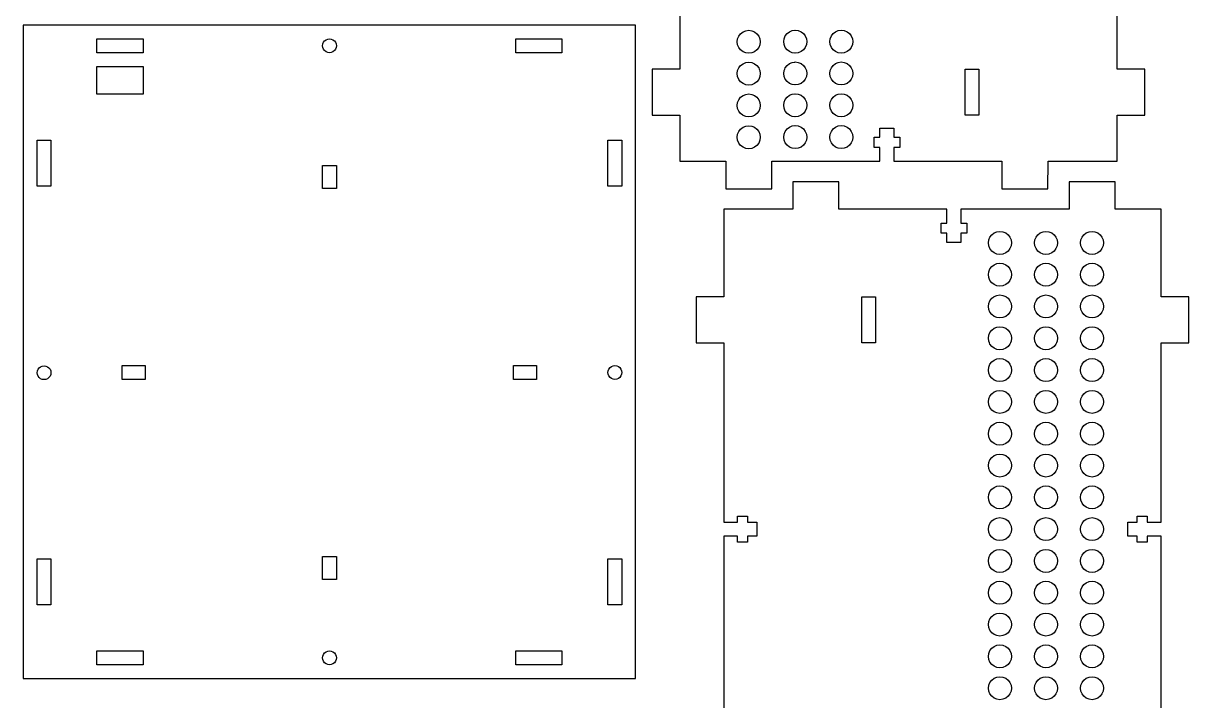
# Model space of a CAD drawing. Extents: x 8 to 225, y 8 to 410.
# Drawn here: x 9 to 211.5, y 206 to 323.7 of the extents above; entities that cross this region are included whole.
import ezdxf

# ---------------------------------------------------------------- set-up
doc = ezdxf.new("R2010")
doc.units = 0
doc.layers.get('0').update_dxf_attribs({"linetype": 'CONTINUOUS'})

msp = doc.modelspace()

# ---------------------------------------------------------------- linework, layer by layer
at = {"color": 5}
for points in [[(123.029114, 346.954169), (123.029114, 315.754169), (118.229114, 315.754169), (118.229114, 307.754169), (123.029114, 307.754169), (123.029114, 299.754169), (131.029114, 299.754169), (131.029114, 294.954169), (139.029114, 294.954169), (139.029114, 299.754169), (157.829114, 299.754169), (157.829114, 302.154169), (156.789114, 302.154169), (156.789114, 303.914169), (157.829114, 303.914169), (157.829114, 305.514169), (160.229114, 305.514169), (160.229114, 303.914169), (161.269114, 303.914169), (161.269114, 302.154169), (160.229114, 302.154169), (160.229114, 299.754169), (172.629114, 299.754169), (175.029114, 299.754169), (179.022254, 299.754169), (179.022254, 294.954169), (187.022254, 294.954169), (187.029114, 299.754169), (199.029114, 299.754169), (199.029114, 307.754169), (203.829114, 307.754169)], [(203.829114, 307.754169), (203.829114, 315.754169), (199.029114, 315.754169), (199.029114, 346.914169)], [(115.362229, 323.416534), (8.962229, 323.416534), (8.962229, 209.816534), (115.362229, 209.816534), (115.362229, 323.416534)], [(134.510245, 322.435814), (135.027828, 322.503955), (135.54541, 322.435814), (136.027721, 322.236034), (136.44189, 321.918231), (136.759693, 321.504062), (136.959472, 321.021752), (137.027613, 320.504169), (136.959472, 319.986587), (136.759693, 319.504276), (136.44189, 319.090107), (136.027721, 318.772304), (135.54541, 318.572525), (135.027828, 318.504384), (134.510245, 318.572525), (134.027935, 318.772304), (133.613766, 319.090107), (133.295963, 319.504276), (133.096183, 319.986587), (133.028042, 320.504169), (133.096183, 321.021752), (133.295963, 321.504062), (133.613766, 321.918231), (134.027935, 322.236034), (134.510245, 322.435814)], [(142.589126, 322.464788), (143.027399, 322.522488), (143.106708, 322.53293), (143.624291, 322.464788), (144.106601, 322.265009), (144.52077, 321.947206), (144.838573, 321.533037), (145.038353, 321.050726), (145.106494, 320.533144), (145.038353, 320.015561), (144.838573, 319.533251), (144.52077, 319.119082), (144.106601, 318.801279), (143.624291, 318.601499), (143.106708, 318.533358), (143.027399, 318.5438), (142.589126, 318.601499), (142.106815, 318.801279), (141.692646, 319.119082), (141.374843, 319.533251), (141.175064, 320.015561), (141.106923, 320.533144), (141.175064, 321.050726), (141.374843, 321.533037), (141.692646, 321.947206), (142.106815, 322.265009), (142.589126, 322.464788)], [(153.037495, 321.050726), (153.105636, 320.533144), (153.037495, 320.015561), (152.837716, 319.533251), (152.519913, 319.119082), (152.105743, 318.801279), (151.623433, 318.601499), (151.105851, 318.533358), (150.588268, 318.601499), (150.105958, 318.801279), (149.691789, 319.119082), (149.373985, 319.533251), (149.174206, 320.015561), (149.106065, 320.533144), (149.174206, 321.050726), (149.373985, 321.533037), (149.691789, 321.947206), (150.105958, 322.265009), (150.588268, 322.464788), (151.105851, 322.53293), (151.623433, 322.464788), (152.105743, 322.265009), (152.519913, 321.947206), (152.837716, 321.533037), (153.037495, 321.050726)], [(21.762229, 321.016534), (29.762229, 321.016534), (29.762229, 318.616534), (21.762229, 318.616534), (21.762229, 321.016534)], [(63.32134, 320.127117), (63.362229, 319.816534), (63.32134, 319.505952), (63.201459, 319.216534), (63.010757, 318.968006), (62.762229, 318.777304), (62.472812, 318.657423), (62.162229, 318.616534), (61.851646, 318.657423), (61.562229, 318.777304), (61.313701, 318.968006), (61.122998, 319.216534), (61.003118, 319.505952), (60.962229, 319.816534), (61.003118, 320.127117), (61.122998, 320.416534), (61.313701, 320.665063), (61.562229, 320.855765), (61.851646, 320.975645), (62.162229, 321.016534), (62.472812, 320.975645), (62.762229, 320.855765), (63.010757, 320.665063), (63.201459, 320.416534), (63.32134, 320.127117)], [(94.562229, 321.016534), (102.562229, 321.016534), (102.562229, 318.616534), (94.562229, 318.616534), (94.562229, 321.016534)], [(29.762229, 316.216534), (29.762229, 311.416534), (21.762229, 311.416534), (21.762229, 316.216534), (29.762229, 316.216534)], [(134.510245, 316.905814), (135.027828, 316.973955), (135.54541, 316.905814), (136.027721, 316.706034), (136.44189, 316.388231), (136.759693, 315.974062), (136.850775, 315.754169), (136.959472, 315.491752), (137.027613, 314.974169), (136.959472, 314.456587), (136.759693, 313.974276), (136.44189, 313.560107), (136.027721, 313.242304), (135.54541, 313.042525), (135.027828, 312.974384), (134.510245, 313.042525), (134.027935, 313.242304), (133.613766, 313.560107), (133.295963, 313.974276), (133.096183, 314.456587), (133.028042, 314.974169), (133.096183, 315.491752), (133.20488, 315.754169), (133.295963, 315.974062), (133.613766, 316.388231), (134.027935, 316.706034), (134.510245, 316.905814)], [(142.589126, 316.934788), (143.027399, 316.992488), (143.106708, 317.00293), (143.624291, 316.934788), (144.106601, 316.735009), (144.52077, 316.417206), (144.838573, 316.003037), (144.941658, 315.754169), (145.038353, 315.520726), (145.106494, 315.003144), (145.038353, 314.485561), (144.838573, 314.003251), (144.52077, 313.589082), (144.106601, 313.271279), (143.624291, 313.071499), (143.106708, 313.003358), (143.027399, 313.0138), (142.589126, 313.071499), (142.106815, 313.271279), (141.692646, 313.589082), (141.374843, 314.003251), (141.175064, 314.485561), (141.106923, 315.003144), (141.175064, 315.520726), (141.271759, 315.754169), (141.374843, 316.003037), (141.692646, 316.417206), (142.106815, 316.735009), (142.589126, 316.934788)], [(149.174206, 315.520726), (149.270901, 315.754169), (149.373985, 316.003037), (149.691789, 316.417206), (150.105958, 316.735009), (150.588268, 316.934788), (151.105851, 317.00293), (151.623433, 316.934788), (152.105743, 316.735009), (152.519913, 316.417206), (152.837716, 316.003037), (152.9408, 315.754169), (153.037495, 315.520726), (153.105636, 315.003144), (153.037495, 314.485561), (152.837716, 314.003251), (152.519913, 313.589082), (152.105743, 313.271279), (151.623433, 313.071499), (151.105851, 313.003358), (150.588268, 313.071499), (150.105958, 313.271279), (149.691789, 313.589082), (149.373985, 314.003251), (149.174206, 314.485561), (149.106065, 315.003144), (149.174206, 315.520726)], [(172.629114, 315.754169), (175.029114, 315.754169), (175.029114, 307.754169), (172.629114, 307.754169), (172.629114, 315.754169)], [(134.510245, 311.375814), (135.027828, 311.443955), (135.54541, 311.375814), (136.027721, 311.176034), (136.44189, 310.858231), (136.759693, 310.444062), (136.959472, 309.961752), (137.027613, 309.444169), (136.959472, 308.926587), (136.759693, 308.444276), (136.44189, 308.030107), (136.08228, 307.754169), (136.027721, 307.712304), (135.54541, 307.512525), (135.027828, 307.444384), (134.510245, 307.512525), (134.027935, 307.712304), (133.973375, 307.754169), (133.613766, 308.030107), (133.295963, 308.444276), (133.096183, 308.926587), (133.028042, 309.444169), (133.096183, 309.961752), (133.295963, 310.444062), (133.613766, 310.858231), (134.027935, 311.176034), (134.510245, 311.375814)], [(142.589126, 311.404788), (143.027399, 311.462488), (143.106708, 311.47293), (143.624291, 311.404788), (144.106601, 311.205009), (144.52077, 310.887206), (144.838573, 310.473037), (145.038353, 309.990726), (145.106494, 309.473144), (145.038353, 308.955561), (144.838573, 308.473251), (144.52077, 308.059082), (144.1234, 307.754169), (144.106601, 307.741279), (143.624291, 307.541499), (143.106708, 307.473358), (143.027399, 307.4838), (142.589126, 307.541499), (142.106815, 307.741279), (142.090016, 307.754169), (141.692646, 308.059082), (141.374843, 308.473251), (141.175064, 308.955561), (141.106923, 309.473144), (141.175064, 309.990726), (141.374843, 310.473037), (141.692646, 310.887206), (142.106815, 311.205009), (142.589126, 311.404788)], [(150.105958, 307.741279), (150.089159, 307.754169), (149.691789, 308.059082), (149.373985, 308.473251), (149.174206, 308.955561), (149.106065, 309.473144), (149.174206, 309.990726), (149.373985, 310.473037), (149.691789, 310.887206), (150.105958, 311.205009), (150.588268, 311.404788), (151.105851, 311.47293), (151.623433, 311.404788), (152.105743, 311.205009), (152.519913, 310.887206), (152.837716, 310.473037), (153.037495, 309.990726), (153.105636, 309.473144), (153.037495, 308.955561), (152.837716, 308.473251), (152.519913, 308.059082), (152.122543, 307.754169), (152.105743, 307.741279), (151.623433, 307.541499), (151.105851, 307.473358), (150.588268, 307.541499), (150.105958, 307.741279)], [(135.54541, 301.982525), (135.027828, 301.914384), (134.510245, 301.982525), (134.027935, 302.182304), (133.613766, 302.500107), (133.295963, 302.914276), (133.096183, 303.396587), (133.028042, 303.914169), (133.096183, 304.431752), (133.295963, 304.914062), (133.613766, 305.328231), (134.027935, 305.646034), (134.510245, 305.845814), (135.027828, 305.913955), (135.54541, 305.845814), (136.027721, 305.646034), (136.44189, 305.328231), (136.759693, 304.914062), (136.959472, 304.431752), (137.027613, 303.914169), (136.959472, 303.396587), (136.759693, 302.914276), (136.44189, 302.500107), (136.027721, 302.182304), (135.54541, 301.982525)], [(142.589126, 305.874788), (143.027399, 305.932488), (143.106708, 305.94293), (143.624291, 305.874788), (144.106601, 305.675009), (144.52077, 305.357206), (144.838573, 304.943037), (145.038353, 304.460726), (145.106494, 303.943144), (145.102679, 303.914169), (145.038353, 303.425561), (144.838573, 302.943251), (144.52077, 302.529082), (144.106601, 302.211279), (143.624291, 302.011499), (143.106708, 301.943358), (142.589126, 302.011499), (142.106815, 302.211279), (141.692646, 302.529082), (141.374843, 302.943251), (141.175064, 303.425561), (141.110737, 303.914169), (141.106923, 303.943144), (141.175064, 304.460726), (141.374843, 304.943037), (141.692646, 305.357206), (142.106815, 305.675009), (142.589126, 305.874788)], [(151.105851, 301.943358), (150.588268, 302.011499), (150.105958, 302.211279), (149.691789, 302.529082), (149.373985, 302.943251), (149.174206, 303.425561), (149.106065, 303.943144), (149.174206, 304.460726), (149.373985, 304.943037), (149.691789, 305.357206), (150.105958, 305.675009), (150.588268, 305.874788), (151.105851, 305.94293), (151.623433, 305.874788), (152.105743, 305.675009), (152.519913, 305.357206), (152.837716, 304.943037), (153.037495, 304.460726), (153.105636, 303.943144), (153.037495, 303.425561), (152.837716, 302.943251), (152.519913, 302.529082), (152.105743, 302.211279), (151.623433, 302.011499), (151.105851, 301.943358)], [(11.362229, 295.416534), (11.362229, 303.416534), (13.762229, 303.416534), (13.762229, 295.416534), (11.362229, 295.416534)], [(112.962229, 295.416534), (110.562229, 295.416534), (110.562229, 303.416534), (112.962229, 303.416534), (112.962229, 295.416534)], [(60.962229, 295.016534), (60.962229, 299.016534), (63.362229, 299.016534), (63.362229, 295.016534), (60.962229, 295.016534)], [(211.471803, 276.188022), (206.671803, 276.188022), (206.671803, 291.388022), (198.67266, 291.388022), (198.67266, 296.188022), (190.673518, 296.188022), (190.673518, 291.388022), (176.673518, 291.388022), (171.871803, 291.388022), (171.871803, 288.988022), (172.911803, 288.988022), (172.911803, 287.228022), (171.871803, 287.228022), (171.871803, 285.628022), (169.471803, 285.628022), (169.471803, 287.228022), (168.431803, 287.228022), (168.431803, 288.988022), (169.471803, 288.988022), (169.471803, 291.388022), (157.071803, 291.388022), (154.671803, 291.388022), (150.678663, 291.388022), (150.678663, 296.188022), (142.676948, 296.188022), (142.678663, 291.388022), (130.671803, 291.388022), (130.671803, 276.188022), (125.871803, 276.188022), (125.871803, 268.188022), (130.671803, 268.188022), (130.671803, 236.988022), (133.071803, 236.988022), (133.071803, 238.028022), (134.831803, 238.028022), (134.831803, 236.988022), (136.431803, 236.988022), (136.431803, 234.588022), (134.831803, 234.588022), (134.831803, 233.548022), (133.071803, 233.548022), (133.071803, 234.588022), (130.671803, 234.588022), (130.671803, 203.388022)], [(179.191101, 283.615948), (178.673518, 283.547807), (178.155935, 283.615948), (177.673625, 283.815728), (177.259456, 284.133531), (176.941653, 284.5477), (176.741873, 285.03001), (176.673732, 285.547593), (176.741873, 286.065175), (176.941653, 286.547486), (177.259456, 286.961655), (177.673625, 287.279458), (178.155935, 287.479237), (178.673518, 287.547378), (179.191101, 287.479237), (179.673411, 287.279458), (180.08758, 286.961655), (180.405383, 286.547486), (180.605163, 286.065175), (180.673304, 285.547593), (180.605163, 285.03001), (180.405383, 284.5477), (180.08758, 284.133531), (179.673411, 283.815728), (179.191101, 283.615948)], [(187.190727, 283.615741), (186.673304, 283.547807), (186.155451, 283.615741), (185.673089, 283.815542), (185.258876, 284.133379), (184.941038, 284.547593), (184.741238, 285.029955), (184.673089, 285.547593), (184.741238, 286.065231), (184.941038, 286.547593), (185.258876, 286.961806), (185.673089, 287.279644), (186.155451, 287.479444), (186.673089, 287.547593), (187.190727, 287.479444), (187.673089, 287.279644), (188.087303, 286.961806), (188.40514, 286.547593), (188.604941, 286.065231), (188.673089, 285.547593), (188.604941, 285.029955), (188.40514, 284.547593), (188.087303, 284.133379), (187.673089, 283.815542), (187.190727, 283.615741)], [(195.190727, 283.615741), (194.673089, 283.547807), (194.155451, 283.615741), (193.673089, 283.815542), (193.258876, 284.133379), (192.941038, 284.547593), (192.741238, 285.029955), (192.673089, 285.547593), (192.741238, 286.065231), (192.941038, 286.547593), (193.258876, 286.961806), (193.673089, 287.279644), (194.155451, 287.479444), (194.673089, 287.547593), (195.190727, 287.479444), (195.673089, 287.279644), (196.087303, 286.961806), (196.40514, 286.547593), (196.604941, 286.065231), (196.673089, 285.547593), (196.604941, 285.029955), (196.40514, 284.547593), (196.087303, 284.133379), (195.673089, 283.815542), (195.190727, 283.615741)], [(178.15588, 281.959873), (178.673518, 282.028022), (179.191156, 281.959873), (179.673518, 281.760072), (180.087732, 281.442235), (180.405569, 281.028022), (180.60537, 280.54566), (180.673518, 280.028022), (180.60537, 279.510383), (180.405569, 279.028022), (180.087732, 278.613808), (179.673518, 278.295971), (179.191156, 278.09617), (178.673518, 278.028022), (178.15588, 278.09617), (177.673518, 278.295971), (177.259304, 278.613808), (176.941467, 279.028022), (176.741666, 279.510383), (176.673518, 280.028022), (176.741666, 280.54566), (176.941467, 281.028022), (177.259304, 281.442235), (177.673518, 281.760072), (178.15588, 281.959873)], [(186.15588, 281.959873), (186.673518, 282.028022), (187.191156, 281.959873), (187.673518, 281.760072), (188.087732, 281.442235), (188.405569, 281.028022), (188.60537, 280.54566), (188.673518, 280.028022), (188.60537, 279.510383), (188.405569, 279.028022), (188.087732, 278.613808), (187.673518, 278.295971), (187.191156, 278.09617), (186.673518, 278.028022), (186.15588, 278.09617), (185.673518, 278.295971), (185.259304, 278.613808), (184.941467, 279.028022), (184.741666, 279.510383), (184.673518, 280.028022), (184.741666, 280.54566), (184.941467, 281.028022), (185.259304, 281.442235), (185.673518, 281.760072), (186.15588, 281.959873)], [(194.155507, 281.959666), (194.673089, 282.027807), (195.190672, 281.959666), (195.672982, 281.759887), (196.087151, 281.442083), (196.404954, 281.027914), (196.604734, 280.545604), (196.672875, 280.028022), (196.604734, 279.510439), (196.404954, 279.028129), (196.087151, 278.61396), (195.672982, 278.296156), (195.190672, 278.096377), (194.673089, 278.028236), (194.155507, 278.096377), (193.673196, 278.296156), (193.259027, 278.61396), (192.941224, 279.028129), (192.741445, 279.510439), (192.673304, 280.028022), (192.741445, 280.545604), (192.941224, 281.027914), (193.259027, 281.442083), (193.673196, 281.759887), (194.155507, 281.959666)], [(154.671803, 268.188022), (154.671803, 276.188022), (157.071803, 276.188022), (157.071803, 268.188022), (154.671803, 268.188022)], [(179.191156, 272.56617), (178.673518, 272.498022), (178.15588, 272.56617), (177.673518, 272.765971), (177.259304, 273.083808), (176.941467, 273.498022), (176.741666, 273.980383), (176.673518, 274.498022), (176.741666, 275.01566), (176.941467, 275.498022), (177.259304, 275.912235), (177.618716, 276.188022), (177.673518, 276.230072), (178.15588, 276.429873), (178.673518, 276.498022), (179.191156, 276.429873), (179.673518, 276.230072), (179.72832, 276.188022), (180.087732, 275.912235), (180.405569, 275.498022), (180.60537, 275.01566), (180.673518, 274.498022), (180.60537, 273.980383), (180.405569, 273.498022), (180.087732, 273.083808), (179.673518, 272.765971), (179.191156, 272.56617)], [(187.191156, 272.56617), (186.673518, 272.498022), (186.15588, 272.56617), (185.673518, 272.765971), (185.259304, 273.083808), (184.941467, 273.498022), (184.741666, 273.980383), (184.673518, 274.498022), (184.741666, 275.01566), (184.941467, 275.498022), (185.259304, 275.912235), (185.618716, 276.188022), (185.673518, 276.230072), (186.15588, 276.429873), (186.673518, 276.498022), (187.191156, 276.429873), (187.673518, 276.230072), (187.72832, 276.188022), (188.087732, 275.912235), (188.405569, 275.498022), (188.60537, 275.01566), (188.673518, 274.498022), (188.60537, 273.980383), (188.405569, 273.498022), (188.087732, 273.083808), (187.673518, 272.765971), (187.191156, 272.56617)], [(195.190672, 272.566377), (194.673089, 272.498236), (194.155507, 272.566377), (193.673196, 272.766156), (193.259027, 273.08396), (192.941224, 273.498129), (192.741445, 273.980439), (192.673304, 274.498022), (192.741445, 275.015604), (192.941224, 275.497914), (193.259027, 275.912083), (193.618637, 276.188022), (193.673196, 276.229887), (194.155507, 276.429666), (194.673089, 276.497807), (195.190672, 276.429666), (195.672982, 276.229887), (195.727542, 276.188022), (196.087151, 275.912083), (196.404954, 275.497914), (196.604734, 275.015604), (196.672875, 274.498022), (196.604734, 273.980439), (196.404954, 273.498129), (196.087151, 273.08396), (195.672982, 272.766156), (195.190672, 272.566377)], [(206.671803, 203.388022), (206.671803, 234.588022), (204.271803, 234.588022), (204.271803, 233.548022), (202.511803, 233.548022), (202.511803, 234.588022), (200.911803, 234.588022), (200.911803, 236.988022), (202.511803, 236.988022), (202.511803, 238.028022), (204.271803, 238.028022), (204.271803, 236.988022), (206.671803, 236.988022), (206.671803, 268.188022), (211.471803, 268.188022), (211.471803, 276.188022)], [(179.191156, 267.03617), (178.673518, 266.968022), (178.15588, 267.03617), (177.673518, 267.235971), (177.259304, 267.553808), (176.941467, 267.968022), (176.85034, 268.188022), (176.741666, 268.450383), (176.673518, 268.968022), (176.741666, 269.48566), (176.941467, 269.968022), (177.259304, 270.382235), (177.673518, 270.700072), (178.15588, 270.899873), (178.673518, 270.968022), (179.191156, 270.899873), (179.673518, 270.700072), (180.087732, 270.382235), (180.405569, 269.968022), (180.60537, 269.48566), (180.673518, 268.968022), (180.60537, 268.450383), (180.496696, 268.188022), (180.405569, 267.968022), (180.087732, 267.553808), (179.673518, 267.235971), (179.191156, 267.03617)], [(187.191156, 267.03617), (186.673518, 266.968022), (186.15588, 267.03617), (185.673518, 267.235971), (185.259304, 267.553808), (184.941467, 267.968022), (184.85034, 268.188022), (184.741666, 268.450383), (184.673518, 268.968022), (184.741666, 269.48566), (184.941467, 269.968022), (185.259304, 270.382235), (185.673518, 270.700072), (186.15588, 270.899873), (186.673518, 270.968022), (187.191156, 270.899873), (187.673518, 270.700072), (188.087732, 270.382235), (188.405569, 269.968022), (188.60537, 269.48566), (188.673518, 268.968022), (188.60537, 268.450383), (188.496696, 268.188022), (188.405569, 267.968022), (188.087732, 267.553808), (187.673518, 267.235971), (187.191156, 267.03617)], [(195.190672, 267.036377), (194.673089, 266.968236), (194.155507, 267.036377), (193.673196, 267.236156), (193.259027, 267.55396), (192.941224, 267.968129), (192.850141, 268.188022), (192.741445, 268.450439), (192.673304, 268.968022), (192.741445, 269.485604), (192.941224, 269.967914), (193.259027, 270.382083), (193.673196, 270.699887), (194.155507, 270.899666), (194.673089, 270.967807), (195.190672, 270.899666), (195.672982, 270.699887), (196.087151, 270.382083), (196.404954, 269.967914), (196.604734, 269.485604), (196.672875, 268.968022), (196.604734, 268.450439), (196.496037, 268.188022), (196.404954, 267.968129), (196.087151, 267.55396), (195.672982, 267.236156), (195.190672, 267.036377)], [(179.191156, 261.50617), (178.673518, 261.438022), (178.15588, 261.50617), (177.673518, 261.705971), (177.259304, 262.023808), (176.941467, 262.438022), (176.741666, 262.920383), (176.673518, 263.438022), (176.741666, 263.95566), (176.941467, 264.438022), (177.259304, 264.852235), (177.673518, 265.170072), (178.15588, 265.369873), (178.673518, 265.438022), (179.191156, 265.369873), (179.673518, 265.170072), (180.087732, 264.852235), (180.405569, 264.438022), (180.60537, 263.95566), (180.673518, 263.438022), (180.60537, 262.920383), (180.405569, 262.438022), (180.087732, 262.023808), (179.673518, 261.705971), (179.191156, 261.50617)], [(187.191156, 261.50617), (186.673518, 261.438022), (186.15588, 261.50617), (185.673518, 261.705971), (185.259304, 262.023808), (184.941467, 262.438022), (184.741666, 262.920383), (184.673518, 263.438022), (184.741666, 263.95566), (184.941467, 264.438022), (185.259304, 264.852235), (185.673518, 265.170072), (186.15588, 265.369873), (186.673518, 265.438022), (187.191156, 265.369873), (187.673518, 265.170072), (188.087732, 264.852235), (188.405569, 264.438022), (188.60537, 263.95566), (188.673518, 263.438022), (188.60537, 262.920383), (188.405569, 262.438022), (188.087732, 262.023808), (187.673518, 261.705971), (187.191156, 261.50617)], [(195.190672, 261.506377), (194.673089, 261.438236), (194.155507, 261.506377), (193.673196, 261.706156), (193.259027, 262.02396), (192.941224, 262.438129), (192.741445, 262.920439), (192.673304, 263.438022), (192.741445, 263.955604), (192.941224, 264.437914), (193.259027, 264.852083), (193.673196, 265.169887), (194.155507, 265.369666), (194.673089, 265.437807), (195.190672, 265.369666), (195.672982, 265.169887), (196.087151, 264.852083), (196.404954, 264.437914), (196.604734, 263.955604), (196.672875, 263.438022), (196.604734, 262.920439), (196.404954, 262.438129), (196.087151, 262.02396), (195.672982, 261.706156), (195.190672, 261.506377)], [(12.251646, 264.135645), (12.562229, 264.176534), (12.872812, 264.135645), (13.162229, 264.015765), (13.410757, 263.825063), (13.601459, 263.576534), (13.72134, 263.287117), (13.762229, 262.976534), (13.72134, 262.665952), (13.601459, 262.376534), (13.410757, 262.128006), (13.162229, 261.937304), (12.872812, 261.817423), (12.562229, 261.776534), (12.251646, 261.817423), (11.962229, 261.937304), (11.713701, 262.128006), (11.522998, 262.376534), (11.403118, 262.665952), (11.362229, 262.976534), (11.403118, 263.287117), (11.522998, 263.576534), (11.713701, 263.825063), (11.962229, 264.015765), (12.251646, 264.135645)], [(30.162229, 261.816534), (26.162229, 261.816534), (26.162229, 264.216534), (30.162229, 264.216534), (30.162229, 261.816534)], [(94.162229, 261.816534), (94.162229, 264.216534), (98.162229, 264.216534), (98.162229, 261.816534), (94.162229, 261.816534)], [(112.072812, 261.857423), (111.762229, 261.816534), (111.451646, 261.857423), (111.162229, 261.977304), (110.913701, 262.168006), (110.722998, 262.416534), (110.603118, 262.705952), (110.562229, 263.016534), (110.603118, 263.327117), (110.722998, 263.616534), (110.913701, 263.865063), (111.162229, 264.055765), (111.451646, 264.175645), (111.762229, 264.216534), (112.072812, 264.175645), (112.362229, 264.055765), (112.610757, 263.865063), (112.801459, 263.616534), (112.92134, 263.327117), (112.962229, 263.016534), (112.92134, 262.705952), (112.801459, 262.416534), (112.610757, 262.168006), (112.362229, 261.977304), (112.072812, 261.857423)], [(179.191156, 255.97617), (178.673518, 255.908022), (178.15588, 255.97617), (177.673518, 256.175971), (177.259304, 256.493808), (176.941467, 256.908022), (176.741666, 257.390383), (176.673518, 257.908022), (176.741666, 258.42566), (176.941467, 258.908022), (177.259304, 259.322235), (177.673518, 259.640072), (178.15588, 259.839873), (178.673518, 259.908022), (179.191156, 259.839873), (179.673518, 259.640072), (180.087732, 259.322235), (180.405569, 258.908022), (180.60537, 258.42566), (180.673518, 257.908022), (180.60537, 257.390383), (180.405569, 256.908022), (180.087732, 256.493808), (179.673518, 256.175971), (179.191156, 255.97617)], [(187.191156, 255.97617), (186.673518, 255.908022), (186.15588, 255.97617), (185.673518, 256.175971), (185.259304, 256.493808), (184.941467, 256.908022), (184.741666, 257.390383), (184.673518, 257.908022), (184.741666, 258.42566), (184.941467, 258.908022), (185.259304, 259.322235), (185.673518, 259.640072), (186.15588, 259.839873), (186.673518, 259.908022), (187.191156, 259.839873), (187.673518, 259.640072), (188.087732, 259.322235), (188.405569, 258.908022), (188.60537, 258.42566), (188.673518, 257.908022), (188.60537, 257.390383), (188.405569, 256.908022), (188.087732, 256.493808), (187.673518, 256.175971), (187.191156, 255.97617)], [(194.155507, 259.839666), (194.673089, 259.907807), (195.190672, 259.839666), (195.672982, 259.639887), (196.087151, 259.322083), (196.404954, 258.907914), (196.604734, 258.425604), (196.672875, 257.908022), (196.604734, 257.390439), (196.404954, 256.908129), (196.087151, 256.49396), (195.672982, 256.176156), (195.190672, 255.976377), (194.673089, 255.908236), (194.155507, 255.976377), (193.673196, 256.176156), (193.259027, 256.49396), (192.941224, 256.908129), (192.741445, 257.390439), (192.673304, 257.908022), (192.741445, 258.425604), (192.941224, 258.907914), (193.259027, 259.322083), (193.673196, 259.639887), (194.155507, 259.839666)], [(179.191156, 250.44617), (178.673518, 250.378022), (178.15588, 250.44617), (177.673518, 250.645971), (177.259304, 250.963808), (176.941467, 251.378022), (176.741666, 251.860383), (176.673518, 252.378022), (176.741666, 252.89566), (176.941467, 253.378022), (177.259304, 253.792235), (177.673518, 254.110072), (178.15588, 254.309873), (178.673518, 254.378022), (179.191156, 254.309873), (179.673518, 254.110072), (180.087732, 253.792235), (180.405569, 253.378022), (180.60537, 252.89566), (180.673518, 252.378022), (180.60537, 251.860383), (180.405569, 251.378022), (180.087732, 250.963808), (179.673518, 250.645971), (179.191156, 250.44617)], [(187.191156, 250.44617), (186.673518, 250.378022), (186.15588, 250.44617), (185.673518, 250.645971), (185.259304, 250.963808), (184.941467, 251.378022), (184.741666, 251.860383), (184.673518, 252.378022), (184.741666, 252.89566), (184.941467, 253.378022), (185.259304, 253.792235), (185.673518, 254.110072), (186.15588, 254.309873), (186.673518, 254.378022), (187.191156, 254.309873), (187.673518, 254.110072), (188.087732, 253.792235), (188.405569, 253.378022), (188.60537, 252.89566), (188.673518, 252.378022), (188.60537, 251.860383), (188.405569, 251.378022), (188.087732, 250.963808), (187.673518, 250.645971), (187.191156, 250.44617)], [(195.190672, 250.446377), (194.673089, 250.378236), (194.155507, 250.446377), (193.673196, 250.646156), (193.259027, 250.96396), (192.941224, 251.378129), (192.741445, 251.860439), (192.673304, 252.378022), (192.741445, 252.895604), (192.941224, 253.377914), (193.259027, 253.792083), (193.673196, 254.109887), (194.155507, 254.309666), (194.673089, 254.377807), (195.190672, 254.309666), (195.672982, 254.109887), (196.087151, 253.792083), (196.404954, 253.377914), (196.604734, 252.895604), (196.672875, 252.378022), (196.604734, 251.860439), (196.404954, 251.378129), (196.087151, 250.96396), (195.672982, 250.646156), (195.190672, 250.446377)], [(178.15588, 248.779873), (178.673518, 248.848022), (179.191156, 248.779873), (179.673518, 248.580072), (180.087732, 248.262235), (180.405569, 247.848022), (180.60537, 247.36566), (180.673518, 246.848022), (180.60537, 246.330383), (180.405569, 245.848022), (180.087732, 245.433808), (179.673518, 245.115971), (179.191156, 244.91617), (178.673518, 244.848022), (178.15588, 244.91617), (177.673518, 245.115971), (177.259304, 245.433808), (176.941467, 245.848022), (176.741666, 246.330383), (176.673518, 246.848022), (176.741666, 247.36566), (176.941467, 247.848022), (177.259304, 248.262235), (177.673518, 248.580072), (178.15588, 248.779873)], [(186.15588, 248.779873), (186.673518, 248.848022), (187.191156, 248.779873), (187.673518, 248.580072), (188.087732, 248.262235), (188.405569, 247.848022), (188.60537, 247.36566), (188.673518, 246.848022), (188.60537, 246.330383), (188.405569, 245.848022), (188.087732, 245.433808), (187.673518, 245.115971), (187.191156, 244.91617), (186.673518, 244.848022), (186.15588, 244.91617), (185.673518, 245.115971), (185.259304, 245.433808), (184.941467, 245.848022), (184.741666, 246.330383), (184.673518, 246.848022), (184.741666, 247.36566), (184.941467, 247.848022), (185.259304, 248.262235), (185.673518, 248.580072), (186.15588, 248.779873)], [(194.155507, 248.779666), (194.673089, 248.847807), (195.190672, 248.779666), (195.672982, 248.579887), (196.087151, 248.262083), (196.404954, 247.847914), (196.604734, 247.365604), (196.672875, 246.848022), (196.604734, 246.330439), (196.404954, 245.848129), (196.087151, 245.43396), (195.672982, 245.116156), (195.190672, 244.916377), (194.673089, 244.848236), (194.155507, 244.916377), (193.673196, 245.116156), (193.259027, 245.43396), (192.941224, 245.848129), (192.741445, 246.330439), (192.673304, 246.848022), (192.741445, 247.365604), (192.941224, 247.847914), (193.259027, 248.262083), (193.673196, 248.579887), (194.155507, 248.779666)], [(179.191156, 239.38617), (178.673518, 239.318022), (178.15588, 239.38617), (177.673518, 239.585971), (177.259304, 239.903808), (176.941467, 240.318022), (176.741666, 240.800383), (176.673518, 241.318022), (176.741666, 241.83566), (176.941467, 242.318022), (177.259304, 242.732235), (177.673518, 243.050072), (178.15588, 243.249873), (178.673518, 243.318022), (179.191156, 243.249873), (179.673518, 243.050072), (180.087732, 242.732235), (180.405569, 242.318022), (180.60537, 241.83566), (180.673518, 241.318022), (180.60537, 240.800383), (180.405569, 240.318022), (180.087732, 239.903808), (179.673518, 239.585971), (179.191156, 239.38617)], [(187.191156, 239.38617), (186.673518, 239.318022), (186.15588, 239.38617), (185.673518, 239.585971), (185.259304, 239.903808), (184.941467, 240.318022), (184.741666, 240.800383), (184.673518, 241.318022), (184.741666, 241.83566), (184.941467, 242.318022), (185.259304, 242.732235), (185.673518, 243.050072), (186.15588, 243.249873), (186.673518, 243.318022), (187.191156, 243.249873), (187.673518, 243.050072), (188.087732, 242.732235), (188.405569, 242.318022), (188.60537, 241.83566), (188.673518, 241.318022), (188.60537, 240.800383), (188.405569, 240.318022), (188.087732, 239.903808), (187.673518, 239.585971), (187.191156, 239.38617)], [(195.190672, 239.386377), (194.673089, 239.318236), (194.155507, 239.386377), (193.673196, 239.586156), (193.259027, 239.90396), (192.941224, 240.318129), (192.741445, 240.800439), (192.673304, 241.318022), (192.741445, 241.835604), (192.941224, 242.317914), (193.259027, 242.732083), (193.673196, 243.049887), (194.155507, 243.249666), (194.673089, 243.317807), (195.190672, 243.249666), (195.672982, 243.049887), (196.087151, 242.732083), (196.404954, 242.317914), (196.604734, 241.835604), (196.672875, 241.318022), (196.604734, 240.800439), (196.404954, 240.318129), (196.087151, 239.90396), (195.672982, 239.586156), (195.190672, 239.386377)], [(178.15588, 237.719873), (178.673518, 237.788022), (179.191156, 237.719873), (179.673518, 237.520072), (180.087732, 237.202235), (180.405569, 236.788022), (180.60537, 236.30566), (180.673518, 235.788022), (180.60537, 235.270383), (180.405569, 234.788022), (180.087732, 234.373808), (179.673518, 234.055971), (179.191156, 233.85617), (178.673518, 233.788022), (178.15588, 233.85617), (177.673518, 234.055971), (177.259304, 234.373808), (176.941467, 234.788022), (176.741666, 235.270383), (176.673518, 235.788022), (176.741666, 236.30566), (176.941467, 236.788022), (177.259304, 237.202235), (177.673518, 237.520072), (178.15588, 237.719873)], [(186.15588, 237.719873), (186.673518, 237.788022), (187.191156, 237.719873), (187.673518, 237.520072), (188.087732, 237.202235), (188.405569, 236.788022), (188.60537, 236.30566), (188.673518, 235.788022), (188.60537, 235.270383), (188.405569, 234.788022), (188.087732, 234.373808), (187.673518, 234.055971), (187.191156, 233.85617), (186.673518, 233.788022), (186.15588, 233.85617), (185.673518, 234.055971), (185.259304, 234.373808), (184.941467, 234.788022), (184.741666, 235.270383), (184.673518, 235.788022), (184.741666, 236.30566), (184.941467, 236.788022), (185.259304, 237.202235), (185.673518, 237.520072), (186.15588, 237.719873)], [(195.190672, 233.856377), (194.673089, 233.788236), (194.155507, 233.856377), (193.673196, 234.056156), (193.259027, 234.37396), (192.941224, 234.788129), (192.741445, 235.270439), (192.673304, 235.788022), (192.741445, 236.305604), (192.941224, 236.787914), (193.259027, 237.202083), (193.673196, 237.519887), (194.155507, 237.719666), (194.673089, 237.787807), (195.190672, 237.719666), (195.672982, 237.519887), (196.087151, 237.202083), (196.404954, 236.787914), (196.604734, 236.305604), (196.672875, 235.788022), (196.604734, 235.270439), (196.404954, 234.788129), (196.087151, 234.37396), (195.672982, 234.056156), (195.190672, 233.856377)], [(63.362229, 231.016534), (63.362229, 227.016534), (60.962229, 227.016534), (60.962229, 231.016534), (63.362229, 231.016534)], [(178.15588, 232.189873), (178.673518, 232.258022), (179.191156, 232.189873), (179.673518, 231.990072), (180.087732, 231.672235), (180.405569, 231.258022), (180.60537, 230.77566), (180.673518, 230.258022), (180.60537, 229.740383), (180.405569, 229.258022), (180.087732, 228.843808), (179.673518, 228.525971), (179.191156, 228.32617), (178.673518, 228.258022), (178.15588, 228.32617), (177.673518, 228.525971), (177.259304, 228.843808), (176.941467, 229.258022), (176.741666, 229.740383), (176.673518, 230.258022), (176.741666, 230.77566), (176.941467, 231.258022), (177.259304, 231.672235), (177.673518, 231.990072), (178.15588, 232.189873)], [(186.15588, 232.189873), (186.673518, 232.258022), (187.191156, 232.189873), (187.673518, 231.990072), (188.087732, 231.672235), (188.405569, 231.258022), (188.60537, 230.77566), (188.673518, 230.258022), (188.60537, 229.740383), (188.405569, 229.258022), (188.087732, 228.843808), (187.673518, 228.525971), (187.191156, 228.32617), (186.673518, 228.258022), (186.15588, 228.32617), (185.673518, 228.525971), (185.259304, 228.843808), (184.941467, 229.258022), (184.741666, 229.740383), (184.673518, 230.258022), (184.741666, 230.77566), (184.941467, 231.258022), (185.259304, 231.672235), (185.673518, 231.990072), (186.15588, 232.189873)], [(194.155507, 232.189666), (194.673089, 232.257807), (195.190672, 232.189666), (195.672982, 231.989887), (196.087151, 231.672083), (196.404954, 231.257914), (196.604734, 230.775604), (196.672875, 230.258022), (196.604734, 229.740439), (196.404954, 229.258129), (196.087151, 228.84396), (195.672982, 228.526156), (195.190672, 228.326377), (194.673089, 228.258236), (194.155507, 228.326377), (193.673196, 228.526156), (193.259027, 228.84396), (192.941224, 229.258129), (192.741445, 229.740439), (192.673304, 230.258022), (192.741445, 230.775604), (192.941224, 231.257914), (193.259027, 231.672083), (193.673196, 231.989887), (194.155507, 232.189666)], [(11.362229, 222.616534), (11.362229, 230.616534), (13.762229, 230.616534), (13.762229, 222.616534), (11.362229, 222.616534)], [(110.562229, 230.616534), (112.962229, 230.616534), (112.962229, 222.616534), (110.562229, 222.616534), (110.562229, 230.616534)], [(178.15588, 226.659873), (178.673518, 226.728022), (179.191156, 226.659873), (179.673518, 226.460072), (180.087732, 226.142235), (180.405569, 225.728022), (180.60537, 225.24566), (180.673518, 224.728022), (180.60537, 224.210383), (180.405569, 223.728022), (180.087732, 223.313808), (179.673518, 222.995971), (179.191156, 222.79617), (178.673518, 222.728022), (178.15588, 222.79617), (177.673518, 222.995971), (177.259304, 223.313808), (176.941467, 223.728022), (176.741666, 224.210383), (176.673518, 224.728022), (176.741666, 225.24566), (176.941467, 225.728022), (177.259304, 226.142235), (177.673518, 226.460072), (178.15588, 226.659873)], [(186.15588, 226.659873), (186.673518, 226.728022), (187.191156, 226.659873), (187.673518, 226.460072), (188.087732, 226.142235), (188.405569, 225.728022), (188.60537, 225.24566), (188.673518, 224.728022), (188.60537, 224.210383), (188.405569, 223.728022), (188.087732, 223.313808), (187.673518, 222.995971), (187.191156, 222.79617), (186.673518, 222.728022), (186.15588, 222.79617), (185.673518, 222.995971), (185.259304, 223.313808), (184.941467, 223.728022), (184.741666, 224.210383), (184.673518, 224.728022), (184.741666, 225.24566), (184.941467, 225.728022), (185.259304, 226.142235), (185.673518, 226.460072), (186.15588, 226.659873)], [(194.155507, 226.659666), (194.673089, 226.727807), (195.190672, 226.659666), (195.672982, 226.459887), (196.087151, 226.142083), (196.404954, 225.727914), (196.604734, 225.245604), (196.672875, 224.728022), (196.604734, 224.210439), (196.404954, 223.728129), (196.087151, 223.31396), (195.672982, 222.996156), (195.190672, 222.796377), (194.673089, 222.728236), (194.155507, 222.796377), (193.673196, 222.996156), (193.259027, 223.31396), (192.941224, 223.728129), (192.741445, 224.210439), (192.673304, 224.728022), (192.741445, 225.245604), (192.941224, 225.727914), (193.259027, 226.142083), (193.673196, 226.459887), (194.155507, 226.659666)], [(178.15588, 221.129873), (178.673518, 221.198022), (179.191156, 221.129873), (179.673518, 220.930072), (180.087732, 220.612235), (180.405569, 220.198022), (180.60537, 219.71566), (180.673518, 219.198022), (180.60537, 218.680383), (180.405569, 218.198022), (180.087732, 217.783808), (179.673518, 217.465971), (179.191156, 217.26617), (178.673518, 217.198022), (178.15588, 217.26617), (177.673518, 217.465971), (177.259304, 217.783808), (176.941467, 218.198022), (176.741666, 218.680383), (176.673518, 219.198022), (176.741666, 219.71566), (176.941467, 220.198022), (177.259304, 220.612235), (177.673518, 220.930072), (178.15588, 221.129873)], [(186.15588, 221.129873), (186.673518, 221.198022), (187.191156, 221.129873), (187.673518, 220.930072), (188.087732, 220.612235), (188.405569, 220.198022), (188.60537, 219.71566), (188.673518, 219.198022), (188.60537, 218.680383), (188.405569, 218.198022), (188.087732, 217.783808), (187.673518, 217.465971), (187.191156, 217.26617), (186.673518, 217.198022), (186.15588, 217.26617), (185.673518, 217.465971), (185.259304, 217.783808), (184.941467, 218.198022), (184.741666, 218.680383), (184.673518, 219.198022), (184.741666, 219.71566), (184.941467, 220.198022), (185.259304, 220.612235), (185.673518, 220.930072), (186.15588, 221.129873)], [(194.155507, 221.129666), (194.673089, 221.197807), (195.190672, 221.129666), (195.672982, 220.929887), (196.087151, 220.612083), (196.404954, 220.197914), (196.604734, 219.715604), (196.672875, 219.198022), (196.604734, 218.680439), (196.404954, 218.198129), (196.087151, 217.78396), (195.672982, 217.466156), (195.190672, 217.266377), (194.673089, 217.198236), (194.155507, 217.266377), (193.673196, 217.466156), (193.259027, 217.78396), (192.941224, 218.198129), (192.741445, 218.680439), (192.673304, 219.198022), (192.741445, 219.715604), (192.941224, 220.197914), (193.259027, 220.612083), (193.673196, 220.929887), (194.155507, 221.129666)], [(178.15588, 215.599873), (178.673518, 215.668022), (179.191156, 215.599873), (179.673518, 215.400072), (180.087732, 215.082235), (180.405569, 214.668022), (180.60537, 214.18566), (180.673518, 213.668022), (180.60537, 213.150383), (180.405569, 212.668022), (180.087732, 212.253808), (179.673518, 211.935971), (179.191156, 211.73617), (178.673518, 211.668022), (178.15588, 211.73617), (177.673518, 211.935971), (177.259304, 212.253808), (176.941467, 212.668022), (176.741666, 213.150383), (176.673518, 213.668022), (176.741666, 214.18566), (176.941467, 214.668022), (177.259304, 215.082235), (177.673518, 215.400072), (178.15588, 215.599873)], [(186.15588, 215.599873), (186.673518, 215.668022), (187.191156, 215.599873), (187.673518, 215.400072), (188.087732, 215.082235), (188.405569, 214.668022), (188.60537, 214.18566), (188.673518, 213.668022), (188.60537, 213.150383), (188.405569, 212.668022), (188.087732, 212.253808), (187.673518, 211.935971), (187.191156, 211.73617), (186.673518, 211.668022), (186.15588, 211.73617), (185.673518, 211.935971), (185.259304, 212.253808), (184.941467, 212.668022), (184.741666, 213.150383), (184.673518, 213.668022), (184.741666, 214.18566), (184.941467, 214.668022), (185.259304, 215.082235), (185.673518, 215.400072), (186.15588, 215.599873)], [(194.155507, 215.599666), (194.673089, 215.667807), (195.190672, 215.599666), (195.672982, 215.399887), (196.087151, 215.082083), (196.404954, 214.667914), (196.604734, 214.185604), (196.672875, 213.668022), (196.604734, 213.150439), (196.404954, 212.668129), (196.087151, 212.25396), (195.672982, 211.936156), (195.190672, 211.736377), (194.673089, 211.668236), (194.155507, 211.736377), (193.673196, 211.936156), (193.259027, 212.25396), (192.941224, 212.668129), (192.741445, 213.150439), (192.673304, 213.668022), (192.741445, 214.185604), (192.941224, 214.667914), (193.259027, 215.082083), (193.673196, 215.399887), (194.155507, 215.599666)], [(29.762229, 212.216534), (21.762229, 212.216534), (21.762229, 214.616534), (29.762229, 214.616534), (29.762229, 212.216534)], [(63.32134, 213.727117), (63.362229, 213.416534), (63.32134, 213.105952), (63.201459, 212.816534), (63.010757, 212.568006), (62.762229, 212.377304), (62.472812, 212.257423), (62.162229, 212.216534), (61.851646, 212.257423), (61.562229, 212.377304), (61.313701, 212.568006), (61.122998, 212.816534), (61.003118, 213.105952), (60.962229, 213.416534), (61.003118, 213.727117), (61.122998, 214.016534), (61.313701, 214.265063), (61.562229, 214.455765), (61.851646, 214.575645), (62.162229, 214.616534), (62.472812, 214.575645), (62.762229, 214.455765), (63.010757, 214.265063), (63.201459, 214.016534), (63.32134, 213.727117)], [(102.562229, 212.216534), (94.562229, 212.216534), (94.562229, 214.616534), (102.562229, 214.616534), (102.562229, 212.216534)], [(178.15588, 210.069873), (178.673518, 210.138022), (179.191156, 210.069873), (179.673518, 209.870072), (180.087732, 209.552235), (180.405569, 209.138022), (180.60537, 208.65566), (180.673518, 208.138022), (180.60537, 207.620383), (180.405569, 207.138022), (180.087732, 206.723808), (179.673518, 206.405971), (179.191156, 206.20617), (178.673518, 206.138022), (178.15588, 206.20617), (177.673518, 206.405971), (177.259304, 206.723808), (176.941467, 207.138022), (176.741666, 207.620383), (176.673518, 208.138022), (176.741666, 208.65566), (176.941467, 209.138022), (177.259304, 209.552235), (177.673518, 209.870072), (178.15588, 210.069873)], [(186.15588, 210.069873), (186.673518, 210.138022), (187.191156, 210.069873), (187.673518, 209.870072), (188.087732, 209.552235), (188.405569, 209.138022), (188.60537, 208.65566), (188.673518, 208.138022), (188.60537, 207.620383), (188.405569, 207.138022), (188.087732, 206.723808), (187.673518, 206.405971), (187.191156, 206.20617), (186.673518, 206.138022), (186.15588, 206.20617), (185.673518, 206.405971), (185.259304, 206.723808), (184.941467, 207.138022), (184.741666, 207.620383), (184.673518, 208.138022), (184.741666, 208.65566), (184.941467, 209.138022), (185.259304, 209.552235), (185.673518, 209.870072), (186.15588, 210.069873)], [(194.155507, 210.069666), (194.673089, 210.137807), (195.190672, 210.069666), (195.672982, 209.869887), (196.087151, 209.552083), (196.404954, 209.137914), (196.604734, 208.655604), (196.672875, 208.138022), (196.604734, 207.620439), (196.404954, 207.138129), (196.087151, 206.72396), (195.672982, 206.406156), (195.190672, 206.206377), (194.673089, 206.138236), (194.155507, 206.206377), (193.673196, 206.406156), (193.259027, 206.72396), (192.941224, 207.138129), (192.741445, 207.620439), (192.673304, 208.138022), (192.741445, 208.655604), (192.941224, 209.137914), (193.259027, 209.552083), (193.673196, 209.869887), (194.155507, 210.069666)]]:
    msp.add_lwpolyline(points, dxfattribs=at)

doc.saveas('drawing.dxf')
